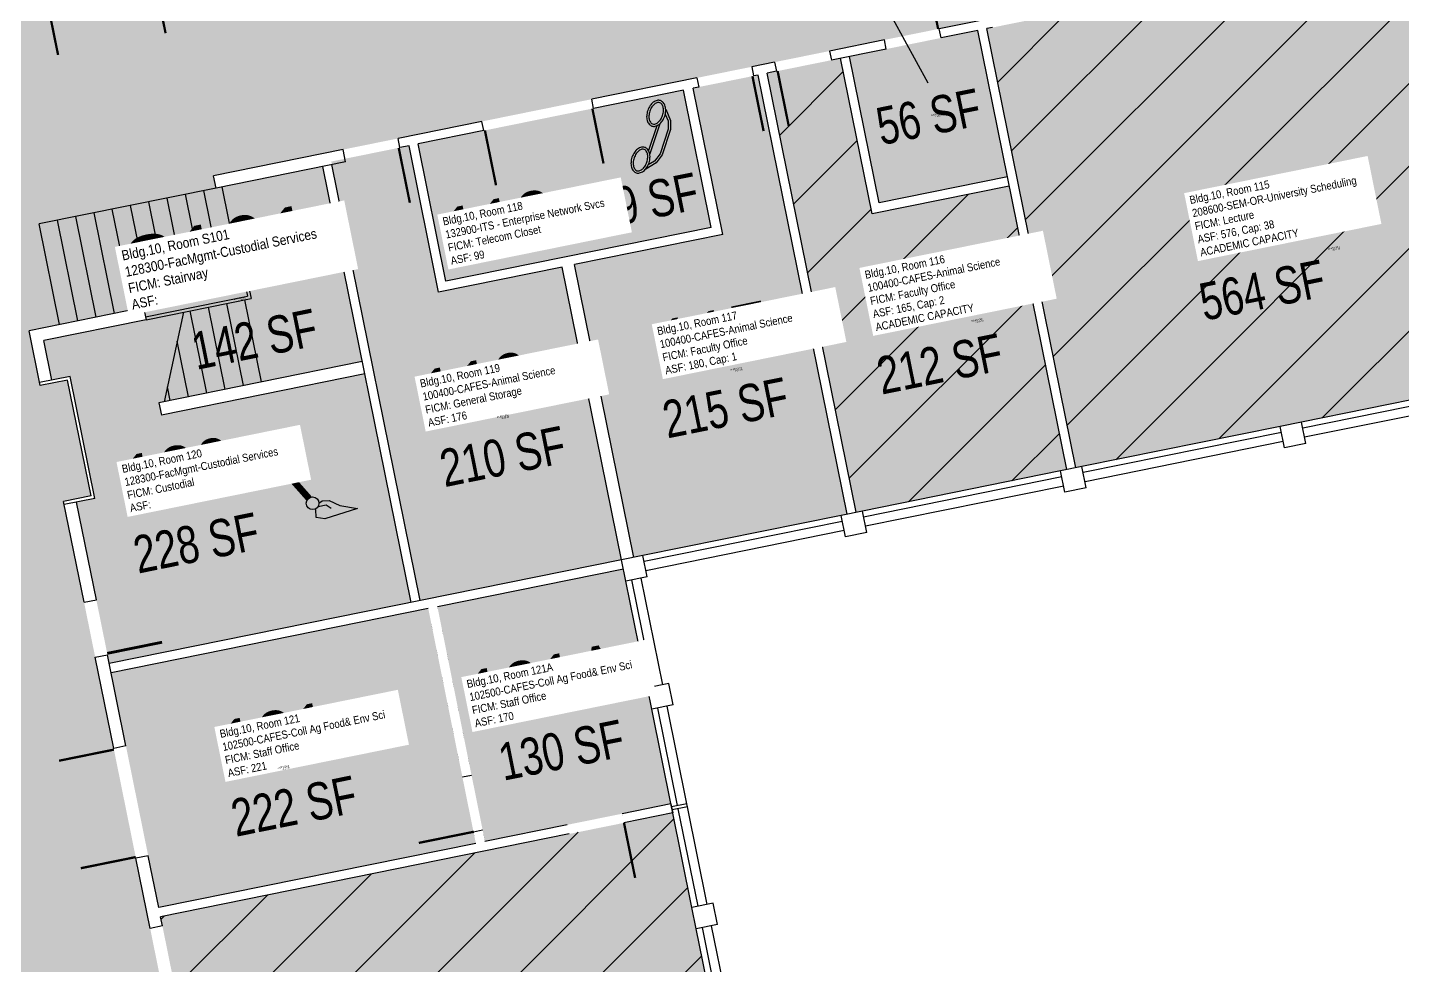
# Model space of a CAD drawing. Header units: inches. Extents: x 69210405 to 69213239, y 27678837 to 27683194.
# Drawn here: x 69211015 to 69211899, y 27681824 to 27682427 of the extents above; entities that cross this region are included whole.
import ezdxf
from ezdxf.enums import TextEntityAlignment as Align

# ---------------------------------------------------------------- set-up
doc = ezdxf.new("R2010")
doc.units = ezdxf.units.IN
doc.header["$LTSCALE"] = 0.25
doc.header["$MEASUREMENT"] = 0
doc.layers.get('0').update_dxf_attribs({"linetype": 'CONTINUOUS'})
for name, color, linetype in [('A-DOOR', 2, 'CONTINUOUS'), ('A-FLOR', 3, 'CONTINUOUS'), ('A-GLAZ', 1, 'CONTINUOUS'), ('A-IDEN-ICON', 4, 'CONTINUOUS'), ('A-IDEN-RNUM', 7, 'CONTINUOUS'), ('A-IDEN-SNUM', 4, 'CONTINUOUS'), ('A-IDEN-VNUM', 4, 'CONTINUOUS'), ('A-WALL', 5, 'CONTINUOUS'), ('AREA-TEXT', 3, 'CONTINUOUS'), ('Rooms-Capacity', 4, 'CONTINUOUS'), ('Rooms-Category-Color', 7, 'CONTINUOUS'), ('Rooms-College-Color', 7, 'CONTINUOUS'), ('Rooms-Department-Color', 7, 'CONTINUOUS'), ('Rooms-Division-Color', 7, 'CONTINUOUS'), ('Rooms-Information', 7, 'CONTINUOUS')]:
    doc.layers.add(name, color=color, linetype=linetype)
doc.styles.add('CP_AREA', font='arial.ttf', dxfattribs={"height": 15})
doc.styles.add('CP_ROOMSNUMBER', font='arial.ttf', dxfattribs={"height": 1})
doc.styles.add('CP_ROOMVNUMBER', font='arial.ttf', dxfattribs={"width": 0.85, "height": 0.075})
pattern_1 = [(45, (0, 0), (-26.516504294, 26.516504294), [])]

# ---------------------------------------------------------------- blocks, each defined once
blk = doc.blocks.new('CPPHONE')
at = {"color": 0, "linetype": 'ByBlock'}
for p, q in [((0.0096, 0.0252), (-0.0196, -0.0252)), ((0.0169, 0.0279), (-0.0182, -0.0329))]:
    blk.add_line(p, q, dxfattribs=at)
for points in [[(0.0288, 0.0786, 0.139889), (0.0216, 0.0804, 0.107118), (0.0122, 0.0781, 0.079812), (0.0039, 0.0722, 0.067459), (-0.0035, 0.0626, 0.067459), (-0.008, 0.0515, 0.079812), (-0.009, 0.0413, 0.107118), (-0.0064, 0.032, 0.139889), (-0.0012, 0.0267, 0.139889), (0.0061, 0.0248, 0.107118), (0.0155, 0.0272, 0.079812), (0.0238, 0.0331, 0.067459), (0.0312, 0.0426, 0.067459), (0.0357, 0.0538, 0.079812), (0.0367, 0.0639, 0.107118), (0.034, 0.0732, 0.139889)], [(0.0263, 0.0743, 0.139889), (0.0218, 0.0754, 0.107118), (0.0144, 0.0736, 0.079812), (0.0074, 0.0686, 0.067459), (0.0008, 0.0601, 0.067459), (-0.0032, 0.0502, 0.079812), (-0.004, 0.0417, 0.107118), (-0.0019, 0.0344, 0.139889), (0.0013, 0.031, 0.139889), (0.0059, 0.0298, 0.107118), (0.0133, 0.0317, 0.079812), (0.0203, 0.0367, 0.067459), (0.0268, 0.0451, 0.067459), (0.0309, 0.055, 0.079812), (0.0317, 0.0636, 0.107118), (0.0296, 0.0709, 0.139889)], [(-0.0262, -0.0167, 0.139889), (-0.0334, -0.0148, 0.107118), (-0.0428, -0.0172, 0.079812), (-0.0511, -0.0231, 0.067459), (-0.0585, -0.0326, 0.067459), (-0.063, -0.0438, 0.079812), (-0.064, -0.0539, 0.107118), (-0.0614, -0.0632, 0.139889), (-0.0562, -0.0686, 0.139889), (-0.0489, -0.0704, 0.107118), (-0.0395, -0.0681, 0.079812), (-0.0312, -0.0622, 0.067459), (-0.0238, -0.0526, 0.067459), (-0.0193, -0.0415, 0.079812), (-0.0183, -0.0313, 0.107118), (-0.021, -0.022, 0.139889)], [(-0.0287, -0.021, 0.139889), (-0.0332, -0.0198, 0.107118), (-0.0406, -0.0217, 0.079812), (-0.0476, -0.0267, 0.067459), (-0.0542, -0.0351, 0.067459), (-0.0582, -0.045, 0.079812), (-0.059, -0.0536, 0.107118), (-0.0569, -0.0609, 0.139889), (-0.0537, -0.0643, 0.139889), (-0.0491, -0.0654, 0.107118), (-0.0417, -0.0636, 0.079812), (-0.0347, -0.0586, 0.067459), (-0.0282, -0.0501, 0.067459), (-0.0241, -0.0402, 0.079812), (-0.0233, -0.0317, 0.107118), (-0.0254, -0.0244, 0.139889)]]:
    blk.add_lwpolyline(points, format="xyb", close=True, dxfattribs=at)
for points in [[(0.0364, 0.0572), (0.0417, 0.0308), (0.0382, 0.0108), (0.0082, -0.0411), (-0.0083, -0.0558), (-0.0338, -0.0645)], [(0.0334, 0.047), (0.0366, 0.0307), (0.0334, 0.0126), (0.0043, -0.0379), (-0.0109, -0.0514), (-0.0265, -0.0567)]]:
    blk.add_lwpolyline(points, dxfattribs=at)
blk = doc.blocks.new('CPCUST')
at = {"color": 0, "linetype": 'ByBlock'}
for p, q in [((0.0297, -0.0341), (0.0376, -0.0302)), ((0.0376, -0.0302), (0.0533, -0.0324)), ((0.0171, -0.0639), (0.02, -0.0466)), ((0.0262, -0.0408), (0.0446, -0.0406)), ((0.0446, -0.0406), (0.0543, -0.0505)), ((0.0533, -0.0324), (0.0745, -0.0479)), ((0.0745, -0.0479), (0.1117, -0.0625)), ((0.0358, -0.0705), (0.0171, -0.0639)), ((0.1117, -0.0625), (0.0358, -0.0705))]:
    blk.add_line(p, q, dxfattribs=at)
at = {"color": 0, "linetype": 'ByBlock', "const_width": 0.0075}
blk.add_lwpolyline([(-0.0332, 0.0481, 1), (-0.0268, 0.0519, 1)], format="xyb", close=True, dxfattribs=at)
at = {"color": 0, "linetype": 'ByBlock', "const_width": 0.015}
blk.add_lwpolyline([(-0.03, 0.05), (0.01, -0.0193)], dxfattribs=at)
at = {"color": 0, "linetype": 'ByBlock'}
blk.add_circle((0.0158, -0.0313), 0.0141, dxfattribs=at)

msp = doc.modelspace()

# ---------------------------------------------------------------- hatches: boundary and pattern name
at = {"layer": 'Rooms-Capacity'}
h = msp.add_hatch(dxfattribs=at)
h.set_pattern_fill('ANSI31', color=256, scale=300, style=0)
h.set_pattern_definition(pattern_1)
h.paths.add_polyline_path([(69211908.24, 27682482.3), (69211631.85, 27682426.3), (69211689.05, 27682144.03), (69211692.97, 27682144.83), (69211820.38, 27682170.65), (69211834.1, 27682173.43), (69211961.51, 27682199.24), (69211965.43, 27682200.04)])
h = msp.add_hatch(dxfattribs=at)
h.set_pattern_fill('ANSI31', color=256, scale=300, style=0)
h.set_pattern_definition(pattern_1)
h.paths.add_polyline_path([(69211679.25, 27682142.05), (69211683.17, 27682142.84), (69211646.23, 27682325.14), (69211558.02, 27682307.26), (69211537.77, 27682407.23), (69211490.72, 27682397.7), (69211547.92, 27682115.44), (69211551.84, 27682116.23)])
h = msp.add_hatch(dxfattribs=at)
h.set_pattern_fill('ANSI31', color=256, scale=300, style=0)
h.set_pattern_definition(pattern_1)
h.paths.add_polyline_path([(69211171.38, 27681506.56), (69211500.64, 27681573.28), (69211499.46, 27681579.13), (69211473.64, 27681706.53), (69211470.86, 27681720.26), (69211445.04, 27681847.67), (69211442.26, 27681861.39), (69211429.95, 27681922.15), (69211100.69, 27681855.43)])
at = {"layer": 'Rooms-Category-Color', "true_color": 0xadadad}
for points in [[(69211038.4, 27682122.35), (69211056.04, 27682125.92), (69211040.94, 27682200.4), (69211023.3, 27682196.83), (69211016.15, 27682232.11), (69211035.75, 27682236.08), (69211022.64, 27682300.77), (69211136.34, 27682323.81), (69211134.74, 27682331.69), (69211209.22, 27682346.78), (69212111.89, 27682529.69), (69212115.56, 27682511.58), (69212139.08, 27682516.35), (69212135.41, 27682534.46), (69212751.05, 27682659.21), (69212748.66, 27682670.97), (69212868.27, 27682695.21), (69212844.44, 27682812.82), (69210740.02, 27682386.38), (69210755.51, 27682309.94), (69210759.43, 27682310.73), (69210781.68, 27682200.94), (69210788.43, 27682167.6), (69210906.04, 27682191.43), (69211007.72, 27681689.67), (69211007.71, 27681689.67), (69211282.57, 27680333.26), (69211159.09, 27680308.24), (69211159.88, 27680304.32), (69211105, 27680293.2), (69211118.51, 27680226.51), (69211173.39, 27680237.63), (69211174.19, 27680233.71), (69211268.27, 27680252.78), (69211272.83, 27680230.24), (69211302.24, 27680236.19), (69211553.19, 27678997.73), (69211666.89, 27679020.77)], [(69211436.81, 27682386.77), (69211266.28, 27682352.22), (69211284.15, 27682264.01), (69211454.69, 27682298.57)], [(69211022.64, 27682300.77), (69211035.75, 27682236.08), (69211089.81, 27682247.04), (69211091.41, 27682239.16), (69211102.11, 27682186.35), (69211230.34, 27682212.33), (69211204.94, 27682337.71), (69211136.34, 27682323.81)], [(69211261.73, 27682057.44), (69211231.94, 27682204.45), (69211101.21, 27682177.96), (69211099.62, 27682185.84), (69211102.11, 27682186.35), (69211091.41, 27682239.16), (69211025.63, 27682225.83), (69211030.79, 27682200.39), (69211042.51, 27682202.76), (69211058.4, 27682124.35), (69211046.67, 27682121.98), (69211067.72, 27682018.13)]]:
    msp.add_hatch(color=253, dxfattribs=at).paths.add_polyline_path(points)
at = {"layer": 'Rooms-Category-Color', "true_color": 0xffff64}
msp.add_hatch(color=51, dxfattribs=at).paths.add_polyline_path([(69211908.24, 27682482.3), (69211631.85, 27682426.3), (69211689.05, 27682144.03), (69211692.97, 27682144.83), (69211820.38, 27682170.65), (69211834.1, 27682173.43), (69211961.51, 27682199.24), (69211965.43, 27682200.04)])
at = {"layer": 'Rooms-Category-Color', "true_color": 0xfa9ba3}
for points in [[(69211543.65, 27682408.42), (69211562.71, 27682314.33), (69211645.04, 27682331.02), (69211625.97, 27682425.11)], [(69211679.25, 27682142.05), (69211683.17, 27682142.84), (69211646.23, 27682325.14), (69211558.02, 27682307.26), (69211537.77, 27682407.23), (69211490.72, 27682397.7), (69211547.92, 27682115.44), (69211551.84, 27682116.23)], [(69211538.12, 27682113.45), (69211542.04, 27682114.24), (69211484.84, 27682396.51), (69211443.16, 27682388.06), (69211462.23, 27682293.97), (69211366.73, 27682274.62), (69211404.86, 27682086.45), (69211410.71, 27682087.63)], [(69211398.17, 27682078.97), (69211428.76, 27681928.03), (69211309.23, 27681903.81), (69211278.65, 27682054.75)], [(69211303.35, 27681902.62), (69211272.77, 27682053.56), (69211068.91, 27682012.25), (69211099.49, 27681861.31)]]:
    msp.add_hatch(color=241, dxfattribs=at).paths.add_polyline_path(points)
at = {"layer": 'Rooms-Category-Color', "true_color": 0xe3c5e1}
msp.add_hatch(color=254, dxfattribs=at).paths.add_polyline_path([(69211260.4, 27682351.03), (69211210.41, 27682340.9), (69211267.61, 27682058.63), (69211396.98, 27682084.85), (69211358.85, 27682273.02), (69211279.46, 27682256.94)])
at = {"layer": 'Rooms-Category-Color', "true_color": 0xe3f498}
msp.add_hatch(color=61, dxfattribs=at).paths.add_polyline_path([(69211171.38, 27681506.56), (69211500.64, 27681573.28), (69211499.46, 27681579.13), (69211473.64, 27681706.53), (69211470.86, 27681720.26), (69211445.04, 27681847.67), (69211442.26, 27681861.39), (69211429.95, 27681922.15), (69211100.69, 27681855.43)])
at = {"layer": 'Rooms-College-Color', "true_color": 0xadadad}
for points in [[(69211038.4, 27682122.35), (69211056.04, 27682125.92), (69211040.94, 27682200.4), (69211023.3, 27682196.83), (69211016.15, 27682232.11), (69211035.75, 27682236.08), (69211022.64, 27682300.77), (69211136.34, 27682323.81), (69211134.74, 27682331.69), (69211209.22, 27682346.78), (69212111.89, 27682529.69), (69212115.56, 27682511.58), (69212139.08, 27682516.35), (69212135.41, 27682534.46), (69212751.05, 27682659.21), (69212748.66, 27682670.97), (69212868.27, 27682695.21), (69212844.44, 27682812.82), (69210740.02, 27682386.38), (69210755.51, 27682309.94), (69210759.43, 27682310.73), (69210781.68, 27682200.94), (69210788.43, 27682167.6), (69210906.04, 27682191.43), (69211007.72, 27681689.67), (69211007.71, 27681689.67), (69211282.57, 27680333.26), (69211159.09, 27680308.24), (69211159.88, 27680304.32), (69211105, 27680293.2), (69211118.51, 27680226.51), (69211173.39, 27680237.63), (69211174.19, 27680233.71), (69211268.27, 27680252.78), (69211272.83, 27680230.24), (69211302.24, 27680236.19), (69211553.19, 27678997.73), (69211666.89, 27679020.77)], [(69211022.64, 27682300.77), (69211035.75, 27682236.08), (69211089.81, 27682247.04), (69211091.41, 27682239.16), (69211102.11, 27682186.35), (69211230.34, 27682212.33), (69211204.94, 27682337.71), (69211136.34, 27682323.81)], [(69211261.73, 27682057.44), (69211231.94, 27682204.45), (69211101.21, 27682177.96), (69211099.62, 27682185.84), (69211102.11, 27682186.35), (69211091.41, 27682239.16), (69211025.63, 27682225.83), (69211030.79, 27682200.39), (69211042.51, 27682202.76), (69211058.4, 27682124.35), (69211046.67, 27682121.98), (69211067.72, 27682018.13)]]:
    msp.add_hatch(color=253, dxfattribs=at).paths.add_polyline_path(points)
at = {"layer": 'Rooms-College-Color', "true_color": 0xffff64}
msp.add_hatch(color=51, dxfattribs=at).paths.add_polyline_path([(69211908.24, 27682482.3), (69211631.85, 27682426.3), (69211689.05, 27682144.03), (69211692.97, 27682144.83), (69211820.38, 27682170.65), (69211834.1, 27682173.43), (69211961.51, 27682199.24), (69211965.43, 27682200.04)])
at = {"layer": 'Rooms-College-Color', "true_color": 0xe3c5e1}
for points in [[(69211543.65, 27682408.42), (69211562.71, 27682314.33), (69211645.04, 27682331.02), (69211625.97, 27682425.11)], [(69211679.25, 27682142.05), (69211683.17, 27682142.84), (69211646.23, 27682325.14), (69211558.02, 27682307.26), (69211537.77, 27682407.23), (69211490.72, 27682397.7), (69211547.92, 27682115.44), (69211551.84, 27682116.23)], [(69211538.12, 27682113.45), (69211542.04, 27682114.24), (69211484.84, 27682396.51), (69211443.16, 27682388.06), (69211462.23, 27682293.97), (69211366.73, 27682274.62), (69211404.86, 27682086.45), (69211410.71, 27682087.63)], [(69211260.4, 27682351.03), (69211210.41, 27682340.9), (69211267.61, 27682058.63), (69211396.98, 27682084.85), (69211358.85, 27682273.02), (69211279.46, 27682256.94)], [(69211398.17, 27682078.97), (69211428.76, 27681928.03), (69211309.23, 27681903.81), (69211278.65, 27682054.75)], [(69211303.35, 27681902.62), (69211272.77, 27682053.56), (69211068.91, 27682012.25), (69211099.49, 27681861.31)], [(69211171.38, 27681506.56), (69211500.64, 27681573.28), (69211499.46, 27681579.13), (69211473.64, 27681706.53), (69211470.86, 27681720.26), (69211445.04, 27681847.67), (69211442.26, 27681861.39), (69211429.95, 27681922.15), (69211100.69, 27681855.43)]]:
    msp.add_hatch(color=254, dxfattribs=at).paths.add_polyline_path(points)
at = {"layer": 'Rooms-College-Color', "true_color": 0x80bc67}
msp.add_hatch(color=83, dxfattribs=at).paths.add_polyline_path([(69211436.81, 27682386.77), (69211266.28, 27682352.22), (69211284.15, 27682264.01), (69211454.69, 27682298.57)])
at = {"layer": 'Rooms-Department-Color', "true_color": 0xacacac}
for points in [[(69211038.4, 27682122.35), (69211056.04, 27682125.92), (69211040.94, 27682200.4), (69211023.3, 27682196.83), (69211016.15, 27682232.11), (69211035.75, 27682236.08), (69211022.64, 27682300.77), (69211136.34, 27682323.81), (69211134.74, 27682331.69), (69211209.22, 27682346.78), (69212111.89, 27682529.69), (69212115.56, 27682511.58), (69212139.08, 27682516.35), (69212135.41, 27682534.46), (69212751.05, 27682659.21), (69212748.66, 27682670.97), (69212868.27, 27682695.21), (69212844.44, 27682812.82), (69210740.02, 27682386.38), (69210755.51, 27682309.94), (69210759.43, 27682310.73), (69210781.68, 27682200.94), (69210788.43, 27682167.6), (69210906.04, 27682191.43), (69211007.72, 27681689.67), (69211007.71, 27681689.67), (69211282.57, 27680333.26), (69211159.09, 27680308.24), (69211159.88, 27680304.32), (69211105, 27680293.2), (69211118.51, 27680226.51), (69211173.39, 27680237.63), (69211174.19, 27680233.71), (69211268.27, 27680252.78), (69211272.83, 27680230.24), (69211302.24, 27680236.19), (69211553.19, 27678997.73), (69211666.89, 27679020.77)], [(69211436.81, 27682386.77), (69211266.28, 27682352.22), (69211284.15, 27682264.01), (69211454.69, 27682298.57)], [(69211022.64, 27682300.77), (69211035.75, 27682236.08), (69211089.81, 27682247.04), (69211091.41, 27682239.16), (69211102.11, 27682186.35), (69211230.34, 27682212.33), (69211204.94, 27682337.71), (69211136.34, 27682323.81)], [(69211261.73, 27682057.44), (69211231.94, 27682204.45), (69211101.21, 27682177.96), (69211099.62, 27682185.84), (69211102.11, 27682186.35), (69211091.41, 27682239.16), (69211025.63, 27682225.83), (69211030.79, 27682200.39), (69211042.51, 27682202.76), (69211058.4, 27682124.35), (69211046.67, 27682121.98), (69211067.72, 27682018.13)]]:
    msp.add_hatch(color=253, dxfattribs=at).paths.add_polyline_path(points)
at = {"layer": 'Rooms-Department-Color', "true_color": 0x003fff}
msp.add_hatch(color=160, dxfattribs=at).paths.add_polyline_path([(69211908.24, 27682482.3), (69211631.85, 27682426.3), (69211689.05, 27682144.03), (69211692.97, 27682144.83), (69211820.38, 27682170.65), (69211834.1, 27682173.43), (69211961.51, 27682199.24), (69211965.43, 27682200.04)])
at = {"layer": 'Rooms-Department-Color', "true_color": 0xe3c5e1}
for points in [[(69211543.65, 27682408.42), (69211562.71, 27682314.33), (69211645.04, 27682331.02), (69211625.97, 27682425.11)], [(69211679.25, 27682142.05), (69211683.17, 27682142.84), (69211646.23, 27682325.14), (69211558.02, 27682307.26), (69211537.77, 27682407.23), (69211490.72, 27682397.7), (69211547.92, 27682115.44), (69211551.84, 27682116.23)], [(69211538.12, 27682113.45), (69211542.04, 27682114.24), (69211484.84, 27682396.51), (69211443.16, 27682388.06), (69211462.23, 27682293.97), (69211366.73, 27682274.62), (69211404.86, 27682086.45), (69211410.71, 27682087.63)], [(69211260.4, 27682351.03), (69211210.41, 27682340.9), (69211267.61, 27682058.63), (69211396.98, 27682084.85), (69211358.85, 27682273.02), (69211279.46, 27682256.94)], [(69211398.17, 27682078.97), (69211428.76, 27681928.03), (69211309.23, 27681903.81), (69211278.65, 27682054.75)], [(69211303.35, 27681902.62), (69211272.77, 27682053.56), (69211068.91, 27682012.25), (69211099.49, 27681861.31)], [(69211171.38, 27681506.56), (69211500.64, 27681573.28), (69211499.46, 27681579.13), (69211473.64, 27681706.53), (69211470.86, 27681720.26), (69211445.04, 27681847.67), (69211442.26, 27681861.39), (69211429.95, 27681922.15), (69211100.69, 27681855.43)]]:
    msp.add_hatch(color=254, dxfattribs=at).paths.add_polyline_path(points)
at = {"layer": 'Rooms-Division-Color', "true_color": 0xadadad}
for points in [[(69211038.4, 27682122.35), (69211056.04, 27682125.92), (69211040.94, 27682200.4), (69211023.3, 27682196.83), (69211016.15, 27682232.11), (69211035.75, 27682236.08), (69211022.64, 27682300.77), (69211136.34, 27682323.81), (69211134.74, 27682331.69), (69211209.22, 27682346.78), (69212111.89, 27682529.69), (69212115.56, 27682511.58), (69212139.08, 27682516.35), (69212135.41, 27682534.46), (69212751.05, 27682659.21), (69212748.66, 27682670.97), (69212868.27, 27682695.21), (69212844.44, 27682812.82), (69210740.02, 27682386.38), (69210755.51, 27682309.94), (69210759.43, 27682310.73), (69210781.68, 27682200.94), (69210788.43, 27682167.6), (69210906.04, 27682191.43), (69211007.72, 27681689.67), (69211007.71, 27681689.67), (69211282.57, 27680333.26), (69211159.09, 27680308.24), (69211159.88, 27680304.32), (69211105, 27680293.2), (69211118.51, 27680226.51), (69211173.39, 27680237.63), (69211174.19, 27680233.71), (69211268.27, 27680252.78), (69211272.83, 27680230.24), (69211302.24, 27680236.19), (69211553.19, 27678997.73), (69211666.89, 27679020.77)], [(69211436.81, 27682386.77), (69211266.28, 27682352.22), (69211284.15, 27682264.01), (69211454.69, 27682298.57)], [(69211022.64, 27682300.77), (69211035.75, 27682236.08), (69211089.81, 27682247.04), (69211091.41, 27682239.16), (69211102.11, 27682186.35), (69211230.34, 27682212.33), (69211204.94, 27682337.71), (69211136.34, 27682323.81)], [(69211261.73, 27682057.44), (69211231.94, 27682204.45), (69211101.21, 27682177.96), (69211099.62, 27682185.84), (69211102.11, 27682186.35), (69211091.41, 27682239.16), (69211025.63, 27682225.83), (69211030.79, 27682200.39), (69211042.51, 27682202.76), (69211058.4, 27682124.35), (69211046.67, 27682121.98), (69211067.72, 27682018.13)]]:
    msp.add_hatch(color=253, dxfattribs=at).paths.add_polyline_path(points)
at = {"layer": 'Rooms-Division-Color', "true_color": 0x003fff}
msp.add_hatch(color=160, dxfattribs=at).paths.add_polyline_path([(69211908.24, 27682482.3), (69211631.85, 27682426.3), (69211689.05, 27682144.03), (69211692.97, 27682144.83), (69211820.38, 27682170.65), (69211834.1, 27682173.43), (69211961.51, 27682199.24), (69211965.43, 27682200.04)])
at = {"layer": 'Rooms-Division-Color', "true_color": 0xe3c5e1}
for points in [[(69211543.65, 27682408.42), (69211562.71, 27682314.33), (69211645.04, 27682331.02), (69211625.97, 27682425.11)], [(69211679.25, 27682142.05), (69211683.17, 27682142.84), (69211646.23, 27682325.14), (69211558.02, 27682307.26), (69211537.77, 27682407.23), (69211490.72, 27682397.7), (69211547.92, 27682115.44), (69211551.84, 27682116.23)], [(69211538.12, 27682113.45), (69211542.04, 27682114.24), (69211484.84, 27682396.51), (69211443.16, 27682388.06), (69211462.23, 27682293.97), (69211366.73, 27682274.62), (69211404.86, 27682086.45), (69211410.71, 27682087.63)], [(69211260.4, 27682351.03), (69211210.41, 27682340.9), (69211267.61, 27682058.63), (69211396.98, 27682084.85), (69211358.85, 27682273.02), (69211279.46, 27682256.94)], [(69211398.17, 27682078.97), (69211428.76, 27681928.03), (69211309.23, 27681903.81), (69211278.65, 27682054.75)], [(69211303.35, 27681902.62), (69211272.77, 27682053.56), (69211068.91, 27682012.25), (69211099.49, 27681861.31)], [(69211171.38, 27681506.56), (69211500.64, 27681573.28), (69211499.46, 27681579.13), (69211473.64, 27681706.53), (69211470.86, 27681720.26), (69211445.04, 27681847.67), (69211442.26, 27681861.39), (69211429.95, 27681922.15), (69211100.69, 27681855.43)]]:
    msp.add_hatch(color=254, dxfattribs=at).paths.add_polyline_path(points)

# ---------------------------------------------------------------- linework, layer by layer
at = {"layer": 'A-DOOR'}
for points in [[(69211096.77, 27682458.67, 1.5, 1.5, 0), (69211103.92, 27682423.39, 0, 0, 0), (69211104.66, 27682423.54, 0, 0, -0.414214), (69211062.22, 27682451.67, 0, 0, -0.414214)], [(69211600.53, 27682426.07, 1.5, 1.5, 0), (69211593.38, 27682461.35, 0, 0, 0), (69211594.11, 27682461.5, 0, 0, 0.414214), (69211565.98, 27682419.07, 0, 0, 0.414214)], [(69211027.67, 27682444.67, 1.5, 1.5, 0), (69211034.82, 27682409.39, 0, 0, 0), (69211034.09, 27682409.24, 0, 0, 0.414214), (69211062.22, 27682451.67, 0, 0, 0.414214)], [(69211497.34, 27682399.04, 1.5, 1.5, 0), (69211504.49, 27682363.76, 0, 0, 0), (69211503.75, 27682363.61, 0, 0, 0.414214), (69211531.89, 27682406.04, 0, 0, 0.414214)], [(69211481.17, 27682395.76, 1.5, 1.5, 0), (69211488.32, 27682360.48, 0, 0, 0), (69211489.05, 27682360.63, 0, 0, -0.414214), (69211446.62, 27682388.76, 0, 0, -0.414214)], [(69211378.27, 27682374.91, 1.5, 1.5, 0), (69211385.42, 27682339.63, 0, 0, 0), (69211386.16, 27682339.78, 0, 0, -0.414214), (69211343.72, 27682367.91, 0, 0, -0.414214)], [(69211309.18, 27682360.91, 1.5, 1.5, 0), (69211316.33, 27682325.63, 0, 0, 0), (69211315.59, 27682325.48, 0, 0, 0.414214), (69211343.72, 27682367.91, 0, 0, 0.414214)], [(69211253.78, 27682349.69, 1.5, 1.5, 0), (69211260.93, 27682314.4, 0, 0, 0), (69211261.67, 27682314.55, 0, 0, -0.414214), (69211219.23, 27682342.68, 0, 0, -0.414214)], [(69211066.38, 27682024.74, 1.8, 1.8, 0), (69211101.66, 27682031.89, 0, 0, 0), (69211101.84, 27682031.01, 0, 0, 0.414214), (69211059.41, 27682059.15, 0, 0, 0.414214)], [(69211070.71, 27681962.87, 1.5, 1.5, 0), (69211035.43, 27681955.72, 0, 0, 0), (69211035.28, 27681956.46, 0, 0, 0.414214), (69211077.71, 27681928.32, 0, 0, 0.414214)], [(69211302, 27681910.06, 1.5, 1.5, 0), (69211266.72, 27681902.91, 0, 0, 0), (69211266.87, 27681902.18, 0, 0, -0.399711), (69211294.85, 27681945.34, 0, 0, -0.414214)], [(69211084.71, 27681893.78, 1.5, 1.5, 0), (69211049.43, 27681886.63, 0, 0, 0), (69211049.58, 27681885.89, 0, 0, -0.414214), (69211077.71, 27681928.32, 0, 0, -0.414214)], [(69211398.6, 27681915.71, 1.5, 1.5, 0), (69211405.75, 27681880.43, 0, 0, 0), (69211406.49, 27681880.58, 0, 0, -0.399711), (69211363.32, 27681908.56, 0, 0, -0.414214)], [(69211101, 27681813.41, 1.5, 1.5, 0), (69211065.72, 27681806.26, 0, 0, 0), (69211065.86, 27681805.52, 0, 0, -0.414214), (69211094, 27681847.96, 0, 0, -0.414214)]]:
    msp.add_lwpolyline(points, format="xyseb", dxfattribs=at)
at = {"layer": 'A-FLOR'}
for p, q in [((69211136.34, 27682323.81), (69211022.64, 27682300.77)), ((69211141.6, 27682257.53), (69211128.49, 27682322.22)), ((69211153.36, 27682259.91), (69211140.25, 27682324.6)), ((69211106.32, 27682250.38), (69211093.21, 27682315.07)), ((69211118.08, 27682252.76), (69211104.97, 27682317.45)), ((69211129.84, 27682255.15), (69211116.73, 27682319.83)), ((69211059.27, 27682240.85), (69211046.17, 27682305.53)), ((69211071.03, 27682243.23), (69211057.93, 27682307.92)), ((69211082.79, 27682245.61), (69211069.69, 27682310.3)), ((69211094.56, 27682248), (69211081.45, 27682312.68)), ((69211035.75, 27682236.08), (69211022.64, 27682300.77)), ((69211047.51, 27682238.46), (69211034.4, 27682303.15)), ((69211089.81, 27682247.04), (69211157.28, 27682260.71)), ((69211157.28, 27682260.71), (69211158.87, 27682252.83)), ((69211090.21, 27682245.07), (69211155.71, 27682258.35)), ((69211091.01, 27682241.12), (69211156.51, 27682254.39)), ((69211091.41, 27682239.16), (69211158.87, 27682252.83)), ((69211165.66, 27682199.23), (69211154.96, 27682252.03)), ((69211155.71, 27682258.35), (69211156.51, 27682254.39)), ((69211115.4, 27682244.02), (69211102.98, 27682186.53)), ((69211130.38, 27682192.08), (69211119.67, 27682244.88)), ((69211142.14, 27682194.46), (69211131.44, 27682247.27)), ((69211153.9, 27682196.84), (69211143.2, 27682249.65)), ((69211118.61, 27682189.69), (69211111.38, 27682225.41)), ((69211106.85, 27682187.31), (69211105.06, 27682196.16))]:
    msp.add_line(p, q, dxfattribs=at)
at = {"layer": 'A-GLAZ'}
for p, q in [((69211961.51, 27682199.24), (69211834.1, 27682173.43)), ((69211962.31, 27682195.32), (69211834.9, 27682169.51)), ((69211963.5, 27682189.44), (69211836.09, 27682163.63)), ((69211820.38, 27682170.65), (69211692.97, 27682144.83)), ((69211821.17, 27682166.73), (69211693.77, 27682140.91)), ((69211822.37, 27682160.85), (69211694.96, 27682135.03)), ((69211679.25, 27682142.05), (69211551.84, 27682116.23)), ((69211680.04, 27682138.13), (69211552.64, 27682112.31)), ((69211681.23, 27682132.25), (69211553.83, 27682106.43)), ((69211538.12, 27682113.45), (69211410.71, 27682087.63)), ((69211538.91, 27682109.53), (69211411.5, 27682083.71)), ((69211540.1, 27682103.65), (69211412.69, 27682077.83)), ((69211413.66, 27682002.52), (69211399.76, 27682071.12)), ((69211417.58, 27682003.32), (69211403.68, 27682071.92)), ((69211423.46, 27682004.51), (69211409.56, 27682073.11)), ((69211429.15, 27681926.07), (69211416.44, 27681988.8)), ((69211433.07, 27681926.87), (69211420.36, 27681989.59)), ((69211438.96, 27681928.06), (69211426.25, 27681990.78)), ((69211446.18, 27681862.19), (69211433.47, 27681924.91)), ((69211452.06, 27681863.38), (69211439.35, 27681926.1)), ((69211442.26, 27681861.39), (69211429.55, 27681924.11)), ((69211470.86, 27681720.26), (69211445.04, 27681847.67)), ((69211474.78, 27681721.05), (69211448.96, 27681848.46)), ((69211480.66, 27681722.25), (69211454.84, 27681849.65))]:
    msp.add_line(p, q, dxfattribs=at)
at = {"layer": 'A-IDEN-VNUM'}
msp.add_line((69211562.64, 27682448.8), (69211593.96, 27682391.58), dxfattribs=at)
at = {"layer": 'A-WALL'}
for p, q in [((69211634.37, 27682432.93), (69211601.26, 27682426.22)), ((69211602.45, 27682420.34), (69211601.26, 27682426.22)), ((69211625.97, 27682425.11), (69211602.45, 27682420.34)), ((69211683.17, 27682142.84), (69211625.97, 27682425.11)), ((69211635.56, 27682427.05), (69211631.85, 27682426.3)), ((69211689.05, 27682144.03), (69211631.85, 27682426.3)), ((69211565.98, 27682419.07), (69211530.69, 27682411.92)), ((69211530.69, 27682411.92), (69211531.89, 27682406.04)), ((69211567.17, 27682413.19), (69211531.89, 27682406.04)), ((69211567.17, 27682413.19), (69211565.98, 27682419.07)), ((69211495.41, 27682404.77), (69211480.71, 27682401.79)), ((69211480.71, 27682401.79), (69211481.9, 27682395.91)), ((69211495.41, 27682404.77), (69211496.6, 27682398.89)), ((69211558.02, 27682307.26), (69211537.77, 27682407.23)), ((69211562.71, 27682314.33), (69211543.65, 27682408.42)), ((69211445.43, 27682394.64), (69211377.82, 27682380.94)), ((69211445.43, 27682394.64), (69211446.62, 27682388.76)), ((69211484.84, 27682396.51), (69211481.9, 27682395.91)), ((69211542.04, 27682114.24), (69211484.84, 27682396.51)), ((69211496.6, 27682398.89), (69211490.72, 27682397.7)), ((69211547.92, 27682115.44), (69211490.72, 27682397.7)), ((69211436.81, 27682386.77), (69211379.01, 27682375.06)), ((69211454.69, 27682298.57), (69211436.81, 27682386.77)), ((69211446.62, 27682388.76), (69211443.16, 27682388.06)), ((69211462.23, 27682293.97), (69211443.16, 27682388.06)), ((69211379.01, 27682375.06), (69211377.82, 27682380.94)), ((69211307.25, 27682366.64), (69211253.33, 27682355.71)), ((69211308.44, 27682360.76), (69211307.25, 27682366.64)), ((69211308.44, 27682360.76), (69211266.28, 27682352.22)), ((69211254.52, 27682349.83), (69211253.33, 27682355.71)), ((69211260.4, 27682351.03), (69211254.52, 27682349.83)), ((69211279.46, 27682256.94), (69211260.4, 27682351.03)), ((69211284.15, 27682264.01), (69211266.28, 27682352.22)), ((69211218.04, 27682348.57), (69211134.74, 27682331.69)), ((69211219.64, 27682340.69), (69211136.34, 27682323.81)), ((69211219.64, 27682340.69), (69211218.04, 27682348.57)), ((69211136.34, 27682323.81), (69211134.74, 27682331.69)), ((69211261.73, 27682057.44), (69211204.94, 27682337.71)), ((69211267.61, 27682058.63), (69211210.82, 27682338.9)), ((69211645.04, 27682331.02), (69211562.71, 27682314.33)), ((69211646.23, 27682325.14), (69211558.02, 27682307.26)), ((69211454.69, 27682298.57), (69211284.15, 27682264.01)), ((69211462.23, 27682293.97), (69211366.73, 27682274.62)), ((69211358.85, 27682273.02), (69211279.46, 27682256.94)), ((69211396.98, 27682084.85), (69211358.85, 27682273.02)), ((69211404.86, 27682086.45), (69211366.73, 27682274.62)), ((69211089.81, 27682247.04), (69211016.15, 27682232.11)), ((69211089.81, 27682247.04), (69211091.41, 27682239.16)), ((69211091.41, 27682239.16), (69211025.63, 27682225.83)), ((69211023.3, 27682196.83), (69211016.15, 27682232.11)), ((69211030.79, 27682200.39), (69211025.63, 27682225.83)), ((69211230.34, 27682212.33), (69211099.62, 27682185.84)), ((69211042.51, 27682202.76), (69211022.91, 27682198.79)), ((69211040.94, 27682200.4), (69211023.3, 27682196.83)), ((69211056.04, 27682125.92), (69211040.94, 27682200.4)), ((69211058.4, 27682124.35), (69211042.51, 27682202.76)), ((69211231.94, 27682204.45), (69211101.21, 27682177.96)), ((69211099.62, 27682185.84), (69211101.21, 27682177.96)), ((69211834.1, 27682173.43), (69211820.38, 27682170.65)), ((69211836.89, 27682159.7), (69211834.1, 27682173.43)), ((69211823.16, 27682156.92), (69211820.38, 27682170.65)), ((69211836.89, 27682159.7), (69211823.16, 27682156.92)), ((69211692.97, 27682144.83), (69211679.25, 27682142.05)), ((69211682.03, 27682128.32), (69211679.25, 27682142.05)), ((69211695.75, 27682131.1), (69211692.97, 27682144.83)), ((69211695.75, 27682131.1), (69211682.03, 27682128.32)), ((69211056.04, 27682125.92), (69211038.4, 27682122.35)), ((69211051.53, 27682057.55), (69211038.4, 27682122.35)), ((69211058.4, 27682124.35), (69211038.79, 27682120.38)), ((69211059.41, 27682059.15), (69211046.67, 27682121.98)), ((69211551.84, 27682116.23), (69211538.12, 27682113.45)), ((69211540.9, 27682099.72), (69211538.12, 27682113.45)), ((69211554.62, 27682102.5), (69211551.84, 27682116.23)), ((69211554.62, 27682102.5), (69211540.9, 27682099.72)), ((69211396.98, 27682084.85), (69211067.72, 27682018.13)), ((69211410.71, 27682087.63), (69211396.98, 27682084.85)), ((69211399.76, 27682071.12), (69211396.98, 27682084.85)), ((69211413.49, 27682073.91), (69211410.71, 27682087.63)), ((69211398.17, 27682078.97), (69211278.65, 27682054.75)), ((69211413.49, 27682073.91), (69211399.76, 27682071.12)), ((69211051.53, 27682057.55), (69211059.41, 27682059.15)), ((69211272.77, 27682053.56), (69211068.91, 27682012.25)), ((69211058.68, 27682022.27), (69211066.56, 27682023.86)), ((69211070.56, 27681963.61), (69211058.68, 27682022.27)), ((69211078.44, 27681965.2), (69211066.56, 27682023.86)), ((69211427.39, 27682005.3), (69211413.66, 27682002.52)), ((69211430.17, 27681991.58), (69211427.39, 27682005.3)), ((69211416.44, 27681988.8), (69211413.66, 27682002.52)), ((69211430.17, 27681991.58), (69211416.44, 27681988.8)), ((69211078.44, 27681965.2), (69211070.56, 27681963.61)), ((69211294.7, 27681945.31), (69211300.58, 27681946.5)), ((69211428.76, 27681928.03), (69211397.4, 27681921.68)), ((69211428.76, 27681928.03), (69211429.95, 27681922.15)), ((69211438.96, 27681928.06), (69211429.15, 27681926.07)), ((69211429.55, 27681924.11), (69211429.15, 27681926.07)), ((69211439.35, 27681926.1), (69211429.55, 27681924.11)), ((69211439.35, 27681926.1), (69211438.96, 27681928.06)), ((69211429.95, 27681922.15), (69211398.59, 27681915.8)), ((69211363.31, 27681908.65), (69211100.69, 27681855.43)), ((69211301.85, 27681910.03), (69211307.73, 27681911.22)), ((69211362.12, 27681914.53), (69211309.23, 27681903.81)), ((69211303.35, 27681902.62), (69211099.49, 27681861.31)), ((69211092.74, 27681894.64), (69211084.86, 27681893.04)), ((69211094, 27681847.96), (69211084.86, 27681893.04)), ((69211099.49, 27681861.31), (69211092.74, 27681894.64)), ((69211455.99, 27681864.17), (69211442.26, 27681861.39)), ((69211458.77, 27681850.45), (69211455.99, 27681864.17)), ((69211101.88, 27681849.55), (69211100.69, 27681855.43)), ((69211445.04, 27681847.67), (69211442.26, 27681861.39)), ((69211101.88, 27681849.55), (69211094, 27681847.96)), ((69211458.77, 27681850.45), (69211445.04, 27681847.67))]:
    msp.add_line(p, q, dxfattribs=at)
at = {"layer": 'A-WALL', "const_width": 0.01}
for points in [[(69211272.77, 27682053.56), (69211294.7, 27681945.31)], [(69211278.65, 27682054.75), (69211300.58, 27681946.5)], [(69211397.4, 27681921.68), (69211398.59, 27681915.8)], [(69211301.85, 27681910.03), (69211303.35, 27681902.62)], [(69211307.73, 27681911.22), (69211309.23, 27681903.81)], [(69211362.12, 27681914.53), (69211363.31, 27681908.65)]]:
    msp.add_lwpolyline(points, dxfattribs=at)

# ---------------------------------------------------------------- block references
at = {"layer": 'A-IDEN-ICON', "xscale": 288, "yscale": 288, "zscale": 288, "rotation": 11.45510381953285}
for name, p in [('CPPHONE', (69211418.38, 27682356.23)), ('CPCUST', (69211192.19, 27682129.15))]:
    msp.add_blockref(name, p, dxfattribs=at)

# ---------------------------------------------------------------- texts
at = {"layer": 'A-IDEN-RNUM', "style": 'CP_ROOMSNUMBER', "width": 0.85}
for s, height, p in [('0115-A0', 1, (69211601.46, 27682370.4)), ('0118-00', 1, (69211358.85, 27682307.25)), ('0115-00', 1, (69211856.47, 27682284.58)), ('S101-00', 0.96, (69211153.18, 27682252.08)), ('0116-00', 1, (69211627.13, 27682238.11)), ('0117-00', 1, (69211472.28, 27682206.73)), ('0119-00', 1, (69211322.33, 27682176.34)), ('0120-00', 1, (69211138.07, 27682139.01)), ('0121-A0', 1, (69211307.63, 27681996.46)), ('0121-00', 1, (69211181.3, 27681950.84))]:
    msp.add_text(s, height=height, rotation=11.46, dxfattribs=at).set_placement(p, align=Align.MIDDLE_CENTER)
at = {"layer": 'A-IDEN-SNUM', "style": 'CP_ROOMSNUMBER', "width": 0.85}
for s, height, p in [('01000115A0', 1, (69211599.7, 27682371.31)), ('0100011800', 1, (69211357.09, 27682308.16)), ('0100011500', 1, (69211854.71, 27682285.49)), ('0100S10100', 0.96, (69211151.43, 27682252.99)), ('0100011600', 1, (69211625.38, 27682239.02)), ('0100011700', 1, (69211470.52, 27682207.64)), ('0100011900', 1, (69211320.57, 27682177.25)), ('0100012000', 1, (69211136.32, 27682139.92)), ('01000121A0', 1, (69211305.88, 27681997.38)), ('0100012100', 1, (69211179.55, 27681951.75))]:
    msp.add_text(s, height=height, rotation=11.46, dxfattribs=at).set_placement(p, align=Align.MIDDLE_CENTER)
at = {"layer": 'A-IDEN-VNUM', "style": 'CP_ROOMVNUMBER', "width": 0.85}
for s, p in [('118', (69211319.13, 27682299.2)), ('115', (69211800.92, 27682304.57)), ('116', (69211592.19, 27682256.49)), ('117', (69211457.29, 27682227.25)), ('119', (69211304.53, 27682195.02)), ('120', (69211112.93, 27682140.13)), ('121A', (69211348.58, 27682004.7)), ('121', (69211175.82, 27681969.81))]:
    msp.add_text(s, height=36, rotation=11.4551, dxfattribs=at).set_placement(p, align=Align.MIDDLE_CENTER)
msp.add_text('S101', height=45, rotation=11.4551, dxfattribs=at).set_placement((69211082.79, 27682245.61))
at = {"layer": 'AREA-TEXT', "style": 'CP_AREA', "width": 0.75}
for s, p in [('56 SF', (69211594.34, 27682369.72)), ('109 SF', (69211406.01, 27682314.3)), ('564 SF', (69211808.85, 27682258.26)), ('142 SF', (69211161.05, 27682226.72)), ('212 SF', (69211601.54, 27682210.83)), ('215 SF', (69211463.82, 27682182.65)), ('210 SF', (69211320.64, 27682151.34)), ('228 SF', (69211123.61, 27682095.78)), ('130 SF', (69211358.35, 27681962.6)), ('222 SF', (69211186.44, 27681926.6))]:
    msp.add_text(s, height=24, rotation=11.4551, dxfattribs=at).set_placement(p, align=Align.MIDDLE_CENTER)

# ---------------------------------------------------------------- next in the draw order: texts
at = {"layer": 'Rooms-Information', "attachment_point": 7, "rotation": 11.4551, "style": 'CP_ROOMVNUMBER', "bg_fill": 3, "box_fill_scale": 1.5, "bg_fill_color": 256, "bg_fill_true_color": 13158600, "bg_fill_transparency": 0}
for s, insert, char_height, width in [('Bldg.10, Room 115^M^J208600-SEM-OR-University Scheduling^M^JFICM: Lecture^M^JASF: 576, Cap: 38^M^JACADEMIC CAPACITY', (69211769.54, 27682279.84), 5.14286, 115.2), ('Bldg.10, Room 118^M^J132900-ITS - Enterprise Network Svcs^M^JFICM: Telecom Closet^M^JASF: 99', (69211287.75, 27682274.47), 5.1429, 115.2), ('Bldg.10, Room S101^M^J128300-FacMgmt-Custodial Services^M^JFICM: Stairway^M^JASF: ', (69211082.79, 27682245.61), 6.4286, 144), ('Bldg.10, Room 116^M^J100400-CAFES-Animal Science^M^JFICM: Faculty Office^M^JASF: 165, Cap: 2^M^JACADEMIC CAPACITY', (69211560.81, 27682231.77), 5.14286, 115.2), ('Bldg.10, Room 117^M^J100400-CAFES-Animal Science^M^JFICM: Faculty Office^M^JASF: 180, Cap: 1', (69211425.91, 27682202.52), 5.1429, 115.2), ('Bldg.10, Room 119^M^J100400-CAFES-Animal Science^M^JFICM: General Storage^M^JASF: 176', (69211273.15, 27682170.29), 5.1429, 115.2), ('Bldg.10, Room 120^M^J128300-FacMgmt-Custodial Services^M^JFICM: Custodial^M^JASF: ', (69211081.55, 27682115.41), 5.1429, 115.2), ('Bldg.10, Room 121A^M^J102500-CAFES-Coll Ag Food& Env Sci^M^JFICM: Staff Office^M^JASF: 170', (69211303.2, 27681977.14), 5.1429, 115.2), ('Bldg.10, Room 121^M^J102500-CAFES-Coll Ag Food& Env Sci^M^JFICM: Staff Office^M^JASF: 221', (69211144.44, 27681945.09), 5.1429, 115.2)]:
    msp.add_mtext(s, dxfattribs=dict(at, insert=insert, char_height=char_height, width=width))

doc.saveas('drawing.dxf')
